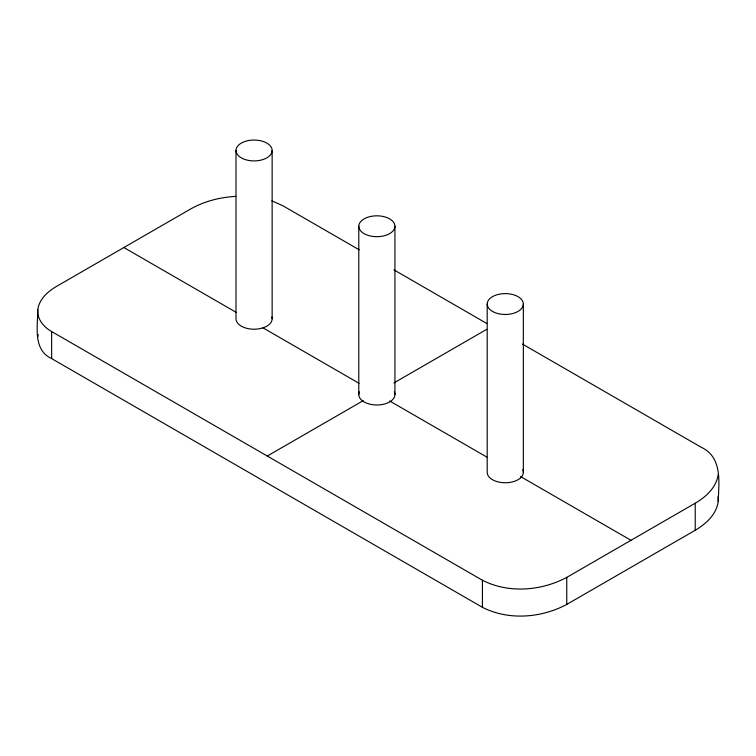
<?xml version="1.0" encoding="UTF-8"?>
<svg xmlns="http://www.w3.org/2000/svg" width="756" height="756" viewBox="0 0 756 756"><rect width="100%" height="100%" fill="white"/><g stroke="black" fill="none" stroke-linecap="round" stroke-linejoin="round"><path stroke-width="1.13" d="M522.434 344.065L700.935 447.117C722.651 457.04 718.909 481.997 718.2 501.53C716.49 514.505 705.906 523.965 695.218 530.268L566.754 604.431C541.258 618.021 508.523 620.685 482.422 607.304L51.635 358.59C32.621 349.839 37.8 326.129 37.8 309.61C39.17 299.225 47.647 291.646 56.209 286.59L190.966 208.798C204.659 201.143 220.242 197.221 235.853 196.409M37.8 336.666L38.244 334.577M718.2 474.484C716.49 487.459 705.906 496.919 695.218 503.222L566.754 577.386C541.258 590.975 508.523 593.64 482.422 580.249L51.635 331.534C43.82 327.159 36.846 319.108 37.8 309.61M267.284 456.038L363.23 400.652M393.848 382.971L486.732 329.342M271.848 200.888L282.744 205.679L359.242 249.839M393.923 269.864L486.741 323.455M123.88 247.524L236.335 312.455M262.918 327.802L359.024 383.292M389.699 401.001L486.826 457.078M520.563 476.554L630.986 540.304M718.143 496.371L718.2 501.53M695.218 503.222L695.218 530.268M566.754 577.386L566.754 604.431M523.332 304.035L523.332 472.339M487.195 304.035L487.195 472.339A18.068 10.433 0 0 0 507.616 482.678A18.068 10.433 0 0 0 522.717 469.637M482.422 580.249L482.422 607.304M394.934 226.252A18.068 10.433 0 0 1 367.832 235.286A18.068 10.433 0 0 1 367.832 217.218A18.068 10.433 0 0 1 394.934 226.252L394.934 394.556M358.788 226.252L358.788 394.556M272.141 150.482A18.068 10.433 0 0 1 245.038 159.516A18.068 10.433 0 0 1 245.038 141.448A18.068 10.433 0 0 1 272.141 150.482L272.141 318.786M235.995 150.482L235.995 318.786A18.068 10.433 0 0 0 255.641 329.172A18.068 10.433 0 0 0 271.867 316.972M51.635 331.534L51.635 358.59M394.32 391.854A18.068 10.433 0 0 1 376.866 404.989A18.068 10.433 0 0 1 359.412 391.854M492.487 311.415A18.068 10.433 0 0 0 522.717 306.738A18.068 10.433 0 0 0 500.585 293.961A18.068 10.433 0 0 0 492.487 311.415"/></g></svg>
